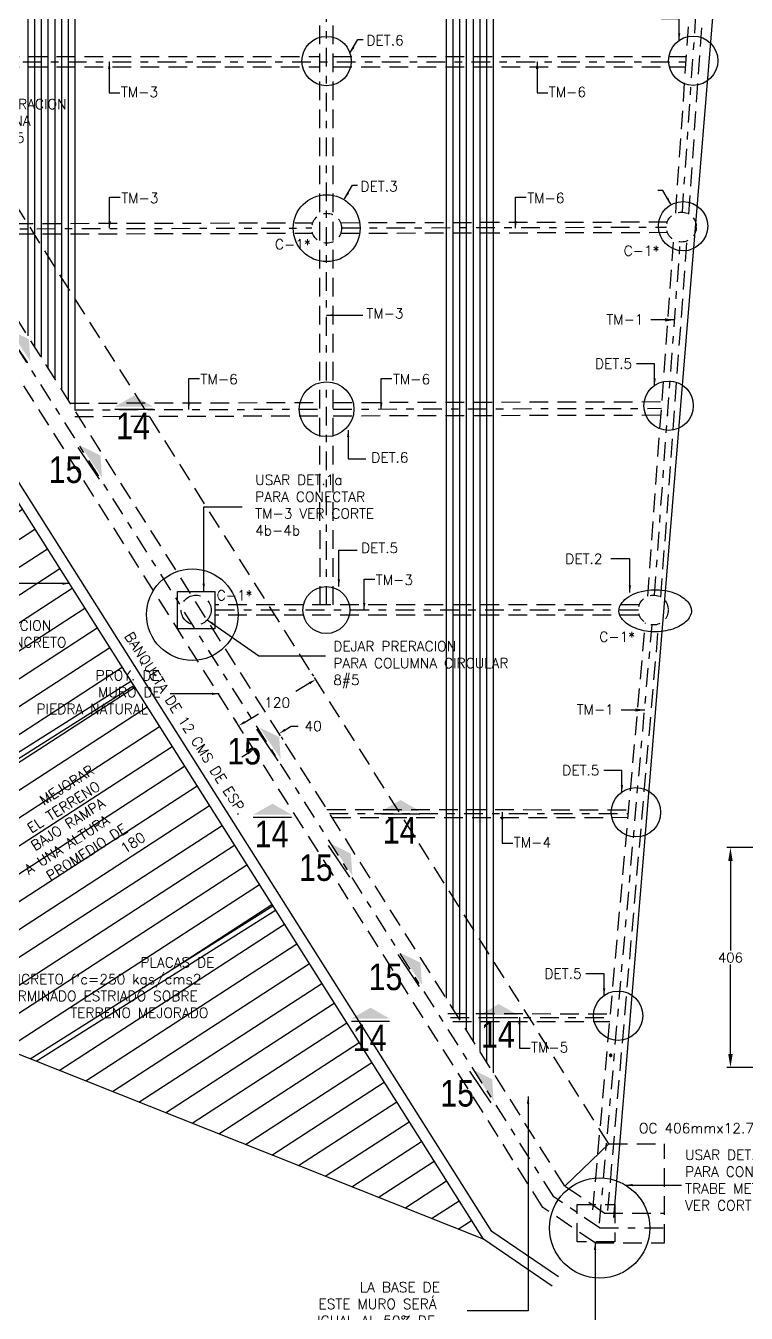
# Model space of a CAD drawing. Header units: millimetres. Extents: x -478 to -58, y -79 to 80.
# Drawn here: x -423.24 to -413.61, y 10.62 to 27.84 of the extents above; entities that cross this region are included whole.
import ezdxf

# ---------------------------------------------------------------- set-up
doc = ezdxf.new("R2010")
doc.units = ezdxf.units.MM
doc.header["$MEASUREMENT"] = 0
for name, pattern in [('DASHDOT2', [0.5, 0.25, -0.125, 0, -0.125]), ('HIDDEN', [0.375, 0.25, -0.125]), ('HIDDEN2', [0.1875, 0.125, -0.0625])]:
    doc.linetypes.add(name, pattern=pattern)
doc.layers.get('Defpoints').update_dxf_attribs({"color": 71})
doc.layers.add('A_Cotas Detalles', color=1, linetype='Continuous', lineweight=0)
for name, color, linetype in [('Castillos', 1, 'Continuous'), ('cimentacion', 2, 'Continuous'), ('COLUMNAS', 7, 'Continuous'), ('L1', 1, 'Continuous'), ('proyecciones', 2, 'HIDDEN2'), ('texto', 5, 'Continuous'), ('trabes', 9, 'DASHDOT2')]:
    doc.layers.add(name, color=color, linetype=linetype)
doc.styles.add('GRAN', font='swissck.ttf', dxfattribs={"height": 0.3})
doc.styles.add('PEQ', font='simplex.shx', dxfattribs={"height": 0.09})
doc.styles.add('ROMANS', font='simplex.shx')
doc.styles.get("Standard").update_dxf_attribs({"font": 'simplex.shx'})
doc.dimstyles.new('STANDARD$0', dxfattribs={"dimtxt": 0.135, "dimasz": 0.095, "dimexe": 0.09, "dimexo": 0.05, "dimgap": 0.09, "dimtad": 0, "dimtih": 1, "dimtoh": 1, "dimdec": 0, "dimlfac": 100, "dimzin": 0, "dimdsep": 46, "dimtxsty": 'ROMANS', "dimcen": 0.09, "dimclrd": 1, "dimclre": 1, "dimclrt": 5, "dimadec": 0, "dimazin": 0, "dimtfac": 1, "dimtdec": 0, "dimtofl": 0, "dimtmove": 0, "dimatfit": 1, "dimfxl": 1, "dimtolj": 1, "dimtzin": 0, "dimarcsym": 0})
doc.dimstyles.new('STANDARD$7', dxfattribs={"dimtxt": 0.6, "dimasz": 0.09, "dimexe": 0.18, "dimexo": 0.0625, "dimgap": 0.09, "dimtad": 0, "dimtih": 1, "dimtoh": 1, "dimzin": 0, "dimdsep": 46, "dimtxsty": 'PEQ', "dimcen": 0.09, "dimclrd": 1, "dimclre": 1, "dimadec": 0, "dimazin": 0, "dimtfac": 1, "dimtdec": 4, "dimtofl": 0, "dimtmove": 0, "dimatfit": 1, "dimfxl": 1, "dimtolj": 1, "dimtzin": 0, "dimarcsym": 0})
pattern_1 = [(32.99999999999996, (43.28438639348008, 3.17321101209086), (-0.1701996984421958, 0.2620845524829451), [])]

# ---------------------------------------------------------------- blocks, each defined once
blk = doc.blocks.new('*D131')
at = {"layer": 'Defpoints', "color": 0}
for p in [(-413.8184810724732, 16.84430399075789), (-412.1103324125281, 16.84430399075789), (-412.1103324125281, 13.90430399075785)]:
    blk.add_point(p, dxfattribs=at)
at = {"layer": 'texto', "color": 1, "lineweight": -2}
for p, q in [((-412.1728324125281, 16.84430399075789), (-413.8684810724732, 16.84430399075789)), ((-413.8184810724732, 16.66430399075789), (-413.8184810724732, 15.46930199075787)), ((-413.8184810724732, 14.08430399075785), (-413.8184810724732, 15.27930599075787)), ((-412.1728324125281, 13.90430399075785), (-413.8684810724732, 13.90430399075785))]:
    blk.add_line(p, q, dxfattribs=at)
at = {"layer": 'texto', "color": 1}
for points in [[(-413.8484810724732, 16.66430399075789), (-413.7884810724732, 16.66430399075789), (-413.8184810724732, 16.84430399075789)], [(-413.8484810724732, 14.08430399075785), (-413.7884810724732, 14.08430399075785), (-413.8184810724732, 13.90430399075785)]]:
    blk.add_solid(points, dxfattribs=at)
at = {"layer": 'texto', "insert": (-413.8184810724732, 15.3743039907578), "char_height": 0.09, "attachment_point": 5, "style": 'PEQ'}
blk.add_mtext('\\A1;{\\H1.4444x;406}', dxfattribs=at)
blk = doc.blocks.new('*D388')
at = {"layer": 'Defpoints', "color": 0}
for p in [(-419.8549393919034, 18.36907724020472), (-419.8549393919033, 18.36907724020458), (-420.1931575585386, 18.15551583976452)]:
    blk.add_point(p, dxfattribs=at)
at = {"layer": 'L1', "color": 1, "lineweight": -2}
for p, q in [((-419.7746125773274, 18.41979807280913), (-419.6942857627516, 18.47051890541366)), ((-419.6942857627516, 18.47051890541366), (-419.5992857627516, 18.47051890541368)), ((-419.8282442168484, 18.32679996937532), (-419.8068880768043, 18.29297815271167)), ((-420.2734843731144, 18.10479500715982), (-420.3538111876902, 18.0540741745553)), ((-420.1664623834836, 18.11323856893512), (-420.1451062434395, 18.07941675227147))]:
    blk.add_line(p, q, dxfattribs=at)
at = {"layer": 'L1', "color": 1}
for points in [[(-419.7830660494282, 18.43318587523845), (-419.7661591052267, 18.40641027037981), (-419.8549393919033, 18.36907724020458)], [(-420.2819378452151, 18.11818280958914), (-420.2650309010136, 18.0914072047305), (-420.1931575585385, 18.15551583976438)]]:
    blk.add_solid(points, dxfattribs=at)
at = {"layer": 'L1', "color": 5, "insert": (-419.4000000484659, 18.47051890541371), "char_height": 0.135, "attachment_point": 5, "style": 'ROMANS'}
blk.add_mtext('\\A1;40', dxfattribs=at)
blk = doc.blocks.new('*D389')
at = {"layer": 'Defpoints', "color": 0}
for p in [(-419.3664331812881, 19.09382583586265), (-419.3664331812882, 19.09382583586267), (-420.3951003012738, 18.47533348505237)]:
    blk.add_point(p, dxfattribs=at)
at = {"layer": 'L1', "color": 1, "lineweight": -2}
for p, q in [((-419.3921975343835, 19.13667671811237), (-419.4128090168599, 19.17095742391214)), ((-419.4478498575626, 19.04487356498146), (-419.6300524555668, 18.93532314680064)), ((-420.3136836249994, 18.52428575593365), (-420.1314810269953, 18.63383617411446)), ((-420.4208646543692, 18.5181843673021), (-420.4414761368455, 18.5524650731019))]:
    blk.add_line(p, q, dxfattribs=at)
at = {"layer": 'L1', "color": 1}
for points in [[(-419.4560085693762, 19.05844301102721), (-419.4396911457491, 19.03130411893571), (-419.3664331812882, 19.09382583586267)], [(-420.3218423368129, 18.5378552019794), (-420.3055249131858, 18.5107163098879), (-420.3951003012738, 18.47533348505243)]]:
    blk.add_solid(points, dxfattribs=at)
at = {"layer": 'L1', "color": 5, "insert": (-419.880766741281, 18.78457966045758), "char_height": 0.135, "attachment_point": 5, "style": 'ROMANS'}
blk.add_mtext('\\A1;120', dxfattribs=at)

msp = doc.modelspace()

# ---------------------------------------------------------------- hatches: boundary and pattern name
at = {"layer": 'L1'}
h = msp.add_hatch(dxfattribs=at)
h.set_pattern_fill('ANSI31', color=256, scale=2.5, angle=348, style=0)
h.set_pattern_definition(pattern_1)
h.paths.add_polyline_path([(-423.6954796570481, 22.01646148548527), (-426.5647648397355, 20.20470616798318), (-424.7053026489605, 17.2598673918971), (-421.8360174662726, 19.07162270939951)])
h.paths.add_polyline_path([(-424.0066904540735, 19.48917642439886), (-422.5313333112164, 19.48917642439886), (-422.5313333112164, 19.91667642439887), (-424.0066904540735, 19.91667642439887)], flags=24)
h = msp.add_hatch(dxfattribs=at)
h.set_pattern_fill('ANSI31', color=256, scale=2.5, angle=348, style=0)
h.set_pattern_definition(pattern_1)
h.paths.add_polyline_path([(-421.7986442211956, 19.01243453023836), (-424.6679294038835, 17.20067921273594), (-424.1645983671747, 16.40355154783311, -0.6237209308459023), (-425.3052515754679, 14.864411562573), (-423.1831029076322, 14.01928388389774), (-419.9391820304201, 16.06759575415262)])
h = msp.add_hatch(dxfattribs=at)
h.set_pattern_fill('ANSI31', color=256, scale=2.5, angle=348, style=0)
h.set_pattern_definition(pattern_1)
h.paths.add_polyline_path([(-419.9018087853431, 16.00840757499147), (-423.1027018007612, 13.9872648261179), (-417.1215693278653, 11.60532963030377)])

# ---------------------------------------------------------------- linework, layer by layer
at = {"layer": 'A_Cotas Detalles', "lineweight": 100}
for p in [(-415.4185131557265, 14.06305076279261), (-415.4184278709736, 14.06850043197176)]:
    msp.add_point(p, dxfattribs=at)
at = {"layer": 'cimentacion'}
msp.add_line((-416.0322956689687, 12.31513889270628), (-415.444522361702, 12.882677733383), dxfattribs=at)
msp.add_lwpolyline([(-421.2145184176269, 20.27304970366364), (-420.7145184176269, 20.27304970366352), (-420.7145184176269, 19.77304970366352), (-421.2145184176269, 19.77304970366364)], close=True, dxfattribs=at)
at = {"layer": 'L1'}
for p, q in [((-411.0566197216659, 64.2863821133086), (-415.3814559943577, 11.89485123120711)), ((-417.5311845707047, 63.99375217088749), (-417.5311845707174, 14.6889361018192)), ((-417.4411845707164, 63.99375217088749), (-417.44118457067, 14.54640269011418)), ((-417.1711845707083, 63.99375217088746), (-417.1711845707372, 14.11880245533166)), ((-417.081184570708, 63.99375217088745), (-417.0811845707213, 13.9762690436766)), ((-423.126253703672, 48.05819230954549), (-423.1262537036784, 23.54987267765378)), ((-423.0362537036647, 48.05819230954548), (-423.0362537036414, 23.40733926596561)), ((-422.7662537036807, 48.05819230954548), (-422.7662537036952, 22.97973903116157)), ((-422.6762537036755, 48.05819230954548), (-422.6762537036821, 22.83720561951113)), ((-417.1215693278653, 11.60532963030377), (-426.0029898157751, 25.67087587763662)), ((-417.0113618327528, 11.71174316293057), (-425.9177439475038, 25.81682125285808)), ((-424.7053026489598, 17.25986739189754), (-421.8360174662726, 19.07162270939954)), ((-424.6679294038828, 17.20067921273639), (-421.7986442211955, 19.01243453023839)), ((-423.1831029076322, 14.01928388389772), (-419.9391820304201, 16.06759575415265)), ((-423.1027018007612, 13.98726482611788), (-419.901808785343, 16.0084075749915)), ((-417.1215693278653, 11.60532963030377), (-425.3052515754679, 14.86441156257301)), ((-416.1170194399646, 11.10220461023644), (-417.0113618327528, 11.71174316293057)), ((-416.2014972224064, 10.97825500647059), (-417.1215693278653, 11.60532963030377))]:
    msp.add_line(p, q, dxfattribs=at)
at = {"layer": 'L1', "color": 3}
for p, q in [((-417.6211845707049, 63.99375217088749), (-417.6211845707338, 14.83146951347495)), ((-417.3511845707157, 63.99375217088748), (-417.3511845706742, 14.40386927849144)), ((-417.2611845707114, 63.99375217088748), (-417.261184570714, 14.26133586692465)), ((-416.9911845707199, 63.99375217088745), (-416.9911845706725, 13.83373563196982)), ((-423.2162537036775, 48.05819230954548), (-423.2162537036915, 23.69240608930442)), ((-422.9462537036656, 48.05819230954549), (-422.946253703645, 23.26480585434158)), ((-422.8562537036753, 48.05819230954548), (-422.8562537036767, 23.12227244276207)), ((-422.5862537036679, 48.05819230954549), (-422.5862537036441, 22.69467220782106))]:
    msp.add_line(p, q, dxfattribs=at)
at = {"layer": 'L1', "linetype": 'HIDDEN'}
for p, q in [((-419.3076824990119, 20.09304970366369), (-419.308876004365, 31.66550683105745)), ((-419.1296825135867, 20.09304970366369), (-419.1308757778723, 31.66431014135361)), ((-414.5509633842163, 25.33096224694905), (-414.1144006303543, 31.67115885717968)), ((-414.3743814938936, 25.3188034637029), (-413.9378187400315, 31.65900007393357)), ((-425.0821865792436, 27.42728009516093), (-419.3080537119951, 27.42728009516093)), ((-419.1300537176817, 27.42728009516093), (-414.4066186029664, 27.42728009516093)), ((-425.0821582888605, 27.28728009516093), (-419.308026549472, 27.28728009516092)), ((-419.1300265551585, 27.28728009516093), (-414.4162584910169, 27.28728009516093)), ((-424.8952201923822, 25.18998308764237), (-419.4047528291526, 25.20366677995734)), ((-419.0329584804853, 25.20459338950349), (-414.6625167227163, 25.21548568269774)), ((-424.8952201923822, 25.04998265284657), (-419.4072218088279, 25.0636601918132)), ((-419.0297916691509, 25.06460084723651), (-414.6621678068868, 25.07548611749219)), ((-414.9248537585874, 20.20838109954946), (-414.5763397905237, 24.97353238116709)), ((-414.5688660840404, 25.07571864998594), (-414.5685384687114, 25.07571946648973)), ((-414.7483252699697, 20.19547014658946), (-414.399811301906, 24.96062142820711)), ((-422.6469869485008, 22.79085572547406), (-419.3079615908178, 22.79917745705057)), ((-419.1299616236263, 22.79962107990124), (-414.7345342718204, 22.81057564378366)), ((-422.586253703644, 22.6130065359217), (-419.3079432330435, 22.6211769499912)), ((-419.1299432676616, 22.62162057283734), (-414.7475552621723, 22.63254263923072)), ((-414.6588026990127, 22.63276383401909), (-414.6520703930595, 22.6327806127006)), ((-415.0370220937479, 20.09304970366368), (-420.7145184176269, 20.09304970366368)), ((-415.0370220937479, 19.95304970366368), (-420.7145184176269, 19.95304970366368)), ((-415.6580442975851, 12.00081294257405), (-414.9538314482051, 19.85231352885532)), ((-415.4569790651905, 11.98877619272856), (-414.7769908816817, 19.83672355766194)), ((-419.2142597143347, 17.35442990458575), (-415.1781282371841, 17.35155488504319)), ((-419.1464781657037, 17.24708395600877), (-415.1872407605039, 17.2499563665687)), ((-417.5968159427314, 14.62536327353287), (-415.4229156283232, 14.62233978092477)), ((-417.5311845707175, 14.51790128401638), (-415.432028151643, 14.52074126245029))]:
    msp.add_line(p, q, dxfattribs=at)
at = {"layer": 'L1', "color": 3}
for centre, radius in [((-419.2198183819913, 27.36686060926926), 0.33), ((-414.3165980845588, 27.37160323553489), 0.33), ((-419.2186718008793, 25.13036022556582), 0.4471359842590665), ((-414.4516171660328, 25.1578017777653), 0.33), ((-414.6447635330816, 22.75646168832613), 0.33), ((-415.0822308263386, 17.31707832858728), 0.33), ((-415.3203415089814, 14.59629710375189), 0.33)]:
    msp.add_circle(centre, radius, dxfattribs=at)
at = {"layer": 'L1'}
for centre, radius in [((-419.2195827442321, 22.70946888842446), 0.3664939300179358), ((-421.0159001227204, 19.96143912002489), 0.6122591907714001), ((-419.2228904040088, 20.02304970366368), 0.3139323368944744), ((-415.5676900372084, 11.75645333521225), 0.6699049705717405)]:
    msp.add_circle(centre, radius, dxfattribs=at)
at = {"layer": 'L1', "color": 3}
msp.add_open_spline([(-414.3393167227198, 20.01309350476865), (-414.3393167227198, 20.05066316811863), (-414.3529607222994, 20.09063764948183), (-414.427640164115, 20.17685747468128), (-414.4899727424092, 20.22008356339567), (-414.6471288787871, 20.28000495176297), (-414.742331703891, 20.29608469157171), (-414.9532536309532, 20.29318082739324), (-415.0682062191701, 20.26310559322581), (-415.2344428477063, 20.17215968161392), (-415.2830790035431, 20.11337102974413), (-415.3145447338123, 20.02559819042905), (-415.3138062506328, 19.9938731072336), (-415.2821312678449, 19.91589740790751), (-415.2482010418134, 19.87298910954144), (-415.1388529658984, 19.79639201569699), (-415.0629643572531, 19.76441078502695), (-414.8940458768911, 19.72924380473149), (-414.8010856933607, 19.72678381589236), (-414.626837934128, 19.75176591090312), (-414.5469000955883, 19.77965837053475), (-414.4235296899412, 19.85219495764089), (-414.3819022160151, 19.89560063891479), (-414.3455072301937, 19.96228210078623), (-414.3393167227198, 19.9880748411674), (-414.3393167227198, 20.01309350476865)], degree=3, knots=[0, 0, 0, 0, 0.5311357210367935, 0.5311357210367935, 1.062271442073587, 1.062271442073587, 1.593407163110381, 1.593407163110381, 2.249755012202839, 2.249755012202839, 2.906102861295298, 2.906102861295298, 3.41000030823118, 3.41000030823118, 3.913897755167063, 3.913897755167063, 4.417795202102945, 4.417795202102945, 4.921692649038827, 4.921692649038827, 5.42559009597471, 5.42559009597471, 5.929487542910592, 5.929487542910592, 6.283185307179586, 6.283185307179586, 6.283185307179586, 6.283185307179586], dxfattribs=at)
at = {"layer": 'proyecciones', "ltscale": 2}
for p, q in [((-415.444522361702, 12.88267773338305), (-423.8025330566717, 26.11929749773651)), ((-416.0322956689687, 12.31513889270628), (-424.2435232055207, 25.31929749773651)), ((-416.3261823226024, 12.03136947236822), (-424.4640182799452, 24.91929749773651)), ((-415.444522361702, 12.882677733383), (-414.6998536765592, 12.882677733383)), ((-414.6998536765593, 11.55645333521225), (-414.6998536765591, 12.882677733383)), ((-415.5060160787281, 11.95645333521225), (-416.0322956689687, 12.31513889270628)), ((-415.6293639956887, 11.55645333521225), (-416.3261823226026, 12.03136947236825)), ((-415.5060160787281, 11.95645333521225), (-414.6998536765592, 11.95645333521225)), ((-415.6293639956887, 11.55645333521225), (-414.6998536765592, 11.55645333521225))]:
    msp.add_line(p, q, dxfattribs=at)
msp.add_lwpolyline([(-415.8668232618278, 12.07231166198551), (-415.3668232618277, 12.07231166198551), (-415.3668232618277, 11.57231166198551), (-415.8668232618278, 11.57231166198551)], close=True, dxfattribs=at)
at = {"layer": 'proyecciones'}
for centre in [(-419.2186718008793, 25.13036022556582), (-414.4749929066975, 25.14595282409289), (-414.8496721537959, 20.02304970366368), (-414.8496721537959, 20.02304970366368)]:
    msp.add_circle(centre, 0.2, dxfattribs=at)
at = {"layer": 'proyecciones', "ltscale": 2}
msp.add_circle((-420.9645184176269, 20.02304970366358), 0.2, dxfattribs=at)
at = {"layer": 'texto'}
for p, q in [((-423.214074726532, 23.32953987586799), (-423.4985671804588, 23.75432042353913)), ((-421.5406753562771, 22.70397558690266), (-422.0519233098387, 22.70397558690266)), ((-422.2555033021599, 21.77227406798701), (-422.5399957560867, 22.19705461565815)), ((-419.8663273610176, 18.00670012395139), (-420.1508198149444, 18.43148067162252)), ((-419.6882679726067, 17.24581377712412), (-420.1995159261684, 17.24581377712412)), ((-417.9743220856665, 17.29447973839505), (-418.4855700392282, 17.29447973839505)), ((-418.9077559366456, 16.44943431607041), (-419.1922483905724, 16.87421486374154)), ((-417.9767785503039, 14.98819207420723), (-418.2612710042308, 15.41297262187837)), ((-418.3761361360877, 14.51732146793731), (-418.8873840896493, 14.51732146793731)), ((-416.6621902491474, 14.56598742920825), (-417.1734382027091, 14.56598742920825)), ((-417.0182071259319, 13.43092626632625), (-417.3026995798587, 13.85570681399739))]:
    msp.add_line(p, q, dxfattribs=at)
for points in [[(-423.1808949398418, 23.3517617007326), (-423.2012162078294, 23.64580997648042), (-423.4653873937686, 23.7765422484037)], [(-421.5406753562771, 22.74390937892291), (-421.796299333058, 22.89065311779295), (-422.0519233098387, 22.74390937892291)], [(-422.2223235154698, 21.79449589285161), (-422.2426447834573, 22.08854416859944), (-422.5068159693965, 22.21927644052272)], [(-419.8331475743275, 18.02892194881599), (-419.853468842315, 18.32297022456382), (-420.1176400282542, 18.4537024964871)], [(-419.6882679726067, 17.28574756914436), (-419.9438919493876, 17.4324913080144), (-420.1995159261684, 17.28574756914436)], [(-417.9743220856665, 17.33441353041529), (-418.2299460624474, 17.48115726928534), (-418.4855700392282, 17.33441353041529)], [(-418.8745761499554, 16.47165614093501), (-418.894897417943, 16.76570441668284), (-419.1590686038822, 16.89643668860612)], [(-417.9435987636138, 15.01041389907184), (-417.9639200316013, 15.30446217481966), (-418.2280912175406, 15.43519444674294)], [(-418.3761361360877, 14.55725525995755), (-418.6317601128686, 14.7039989988276), (-418.8873840896493, 14.55725525995755)], [(-416.6621902491474, 14.60592122122849), (-416.9178142259284, 14.75266496009853), (-417.1734382027091, 14.60592122122849)], [(-416.9850273392418, 13.45314809119085), (-417.0053486072293, 13.74719636693868), (-417.2695197931685, 13.87792863886196)]]:
    msp.add_solid(points, dxfattribs=at)
at = {"layer": 'trabes'}
for p, q in [((-419.2188716039391, 20.09304970366368), (-419.2220111516103, 31.64403737689119)), ((-414.4612541685664, 25.34548038377967), (-414.0275279556816, 31.6444819371029)), ((-425.0821724340521, 27.35728009516093), (-414.4114385469917, 27.35728009516093)), ((-424.8952201923822, 25.11998287024447), (-419.4186450388085, 25.13363193951008)), ((-416.1792389957856, 12.17325418253719), (-424.3550535641648, 25.12132910790519)), ((-419.0187173549999, 25.13462866474519), (-414.6749922855626, 25.14545437290786)), ((-414.8350835063834, 20.22251692244079), (-414.48958155411, 24.94648560531578)), ((-422.5908777227657, 22.70199528805275), (-419.3079524119306, 22.71017720352089)), ((-419.1299524456439, 22.71062082636929), (-414.7410447669964, 22.7215591415072)), ((-415.0496721537959, 20.02304970366368), (-420.7145184176269, 20.02304970366368)), ((-415.5678373531283, 11.82231166198551), (-414.8671200250535, 19.82381222779988)), ((-419.1803681163232, 17.30075562580594), (-415.1826844988441, 17.30075562580594)), ((-417.5628305942387, 14.57154052168753), (-415.4274718899831, 14.57154052168753)), ((-415.5676900372084, 11.75645333521225), (-416.1792389957856, 12.17325418253724)), ((-415.5676900372084, 11.75645333521225), (-414.6998536765592, 11.75645333521225))]:
    msp.add_line(p, q, dxfattribs=at)

# ---------------------------------------------------------------- texts
at = {"color": 6, "style": 'PEQ'}
msp.add_text('BANQUETA DE 12 CMS DE ESP.', height=0.1349999999999999, rotation=302.519127848351, dxfattribs=at).set_placement((-421.9287649753331, 19.67341982984347))
at = {"layer": 'L1', "color": 5, "char_height": 0.135, "style": 'ROMANS'}
for insert, attachment_point in [((-418.4828989408665, 23.96719304150482), 4), ((-418.4425151888592, 22.04641266708813), 4), ((-420.0969671560767, 20.96392241410877), 4), ((-418.5577229923674, 20.82599095535522), 4), ((-422.2941271453889, 20.66085420836745), 6), ((-418.9827677342047, 19.41197522207597), 4), ((-421.2411494758817, 18.90239793598323), 6), ((-419.3665979695122, 15.76437670902153), 4), ((-414.5733804772564, 13.69629499725728), 4), ((-414.3816878272418, 12.33017355206824), 4), ((-415.1363093160609, 11.15436037757593), 4), ((-418.2910212594463, 10.6479132853062), 6)]:
    msp.add_mtext('\\A1;', dxfattribs=dict(at, insert=insert, attachment_point=attachment_point))
at = {"layer": 'texto', "style": 'GRAN'}
for s, p in [('14', (-422.0338880575551, 22.30856664280689)), ('15', (-422.9371282511458, 21.72260086176306)), ('15', (-420.5479523100035, 17.95702691772743)), ('14', (-418.4675347869445, 16.89907079429927)), ('14', (-420.1814806738847, 16.85040483302834)), ('15', (-419.5893808856314, 16.39976110984645)), ('15', (-418.6584034992898, 14.93851886798328)), ('14', (-418.8693488373657, 14.12191252384153)), ('14', (-417.1554029504255, 14.17057848511247)), ('15', (-417.6998320749178, 13.3812530601023))]:
    msp.add_text(s, height=0.3554288246179699, dxfattribs=at).set_placement(p)
at = {"layer": 'texto', "char_height": 0.135, "width": 2.548509136254744, "attachment_point": 1}
for s, insert in [('DET.6', (-418.6856687399738, 27.71174806741761)), ('DET.3', (-418.7656820827649, 25.75861939260272)), ('C-1*', (-419.9108005041609, 24.98308495043348)), ('C-1*', (-415.2466572262265, 24.89653570811104)), ('DET.5', (-415.6305686480912, 23.38614506290704)), ('DET.6', (-418.6224876060087, 22.13164065126574)), ('DET.5', (-418.7591684360807, 20.92113651511562)), ('DET.2', (-416.0278215611826, 20.77433700111899)), ('C-1*', (-420.6894355776141, 20.28721003620747)), ('C-1*', (-415.5723259320084, 19.733329776561)), ('DET.5', (-416.0680359413483, 17.94676170316818)), ('DET.5', (-416.306146623991, 15.22598047833279))]:
    msp.add_mtext(s, dxfattribs=dict(at, insert=insert))
at = {"layer": 'texto', "style": 'PEQ'}
for s, insert, char_height, attachment_point in [('TM-3', (-421.9708640651989, 26.95326236064411), 0.1350000000000843, 4), ('TM-6', (-416.247917269215, 26.95326236064372), 0.1350000000000843, 4), ('DEJAR PREPARACION\\PPARA COLUMNA \\PCIRCULAR 8#5', (-424.5668030407133, 26.54333490907391), 0.1350000000000843, 4), ('TM-3', (-421.9653134662095, 25.53416629996349), 0.1350000000000843, 4), ('TM-6', (-416.5356205899211, 25.53416629996389), 0.1350000000000843, 4), ('TM-3', (-418.6876776882785, 23.99108722752714), 0.1350000000000843, 4), ('TM-1', (-415.4786620548387, 23.9107083129827), 0.1350000000000843, 4), ('TM-6', (-420.9056404070275, 23.11006745539451), 0.1350000000000843, 4), ('TM-6', (-418.3320211415465, 23.11006745539451), 0.1350000000000843, 4), ('USAR DET.1a\\PPARA CONECTAR\\PTM-3 VER CORTE\\P4b-4b', (-420.1746018666986, 21.42621635021334), 0.1350000000000843, 4), ('TM-3', (-418.5609467815725, 20.42562015307102), 0.1350000000000843, 4), ('DEJAR PRERACION\\PPARA COLUMNA CIRCULAR\\P8#5', (-419.130226482093, 19.29066300368236), 0.1350000000000843, 4), ('\\pi-0.945;PROY. DE\\P\\pi-0.91286;MURO DE\\P\\pi-1.7357;PIEDRA NATURAL', (-421.364137255563, 18.92363101949949), 0.1350000000000843, 4), ('TM-1', (-415.8753141679405, 18.69243067627496), 0.1350000000000843, 4), ('TM-4', (-416.7154046443293, 16.91565521693957), 0.1350000000000843, 4), ('TM-5', (-416.4848265460506, 14.17359962322929), 0.1350000000000843, 4), ('OC 406mmx12.7mm', (-413.1566496774755, 13.09146433951997), 0.135, 6), ('USAR DET.1\\PPARA CONECTAR\\PTRABE METALICA\\PVER CORTE 4b-4b', (-414.4255665270728, 12.39701646130223), 0.1350000000000843, 4), ('\\pi-1.2407;LA BASE DE\\P\\pi-1.7936;ESTE MURO SERÁ\\P\\pi-1.8129;IGUAL AL 50% DE\\P\\pi-1.1379;SU ALTURA', (-417.5341779356467, 10.62765810793092), 0.1350000000000843, 4)]:
    msp.add_mtext(s, dxfattribs=dict(at, insert=insert, char_height=char_height, attachment_point=attachment_point))
at = {"layer": 'texto', "char_height": 0.135, "attachment_point": 4, "style": 'PEQ'}
for s, width, insert in [('GUARNICION\\PDE CONCRETO', 1.598225180677105, (-423.9729404540735, 19.70292642439887)), ("\\pi2.4114;PLACAS DE\\P\\pi0.43782;CONCRETO f'c=250 kgs/cms2 \\P\\pi0.56639;TERMINADO ESTRIADO SOBRE \\P\\pi1.4728;TERRENO MEJORADO", 3.542821805526955, (-424.1197459808224, 14.97200821056941))]:
    msp.add_mtext_dynamic_manual_height_columns(s, width=width, gutter_width=0.675, heights=[0], dxfattribs=dict(at, insert=insert))
at = {"layer": 'texto', "insert": (-423.33550049498, 16.60602282717537), "char_height": 0.135, "attachment_point": 4, "rotation": 32.485827482706384, "style": 'PEQ'}
msp.add_mtext_dynamic_manual_height_columns('\\pi0.71108;MEJORAR \\P\\pi0.37037;EL TERRENO\\P\\pi0.2868;BAJO RAMPA\\P\\pi0.042511;A UNA ALTURA\\P\\pi0.2418;PROMEDIO DE\\P\\pi1.2768;180', width=1.598225180677105, gutter_width=0.675, heights=[0], dxfattribs=at)

# ---------------------------------------------------------------- dimensions: what is measured, and where the dimension line sits
at = {"layer": 'L1'}
for p1, p2, distance, picture, middle in [((-420.3951003012738, 18.47533348505237), (-419.3664331812881, 19.09382583586266), 6.770741233574664e-14, '*D389', (-419.880766741281, 18.78457966045758)), ((-420.1931575585386, 18.1555158397645), (-419.8549393919034, 18.36907724020472), -1.5050460877571285e-13, '*D388', (-419.4000000484659, 18.47051890541371))]:
    dim = msp.add_aligned_dim(p1=p1, p2=p2, distance=distance, dimstyle='STANDARD$0', dxfattribs=at)
    dim.commit()
    dim.dimension.update_dxf_attribs({"geometry": picture, "text_midpoint": middle})
at = {"layer": 'texto'}
dim = msp.add_linear_dim(base=(-413.8184810724732, 16.84430399075789), p1=(-412.1103324125281, 13.90430399075785), p2=(-412.1103324125281, 16.84430399075789), angle=90, text='{\\H1.4444x;406}', dimstyle='STANDARD$0', override={"dimtxt": 0.135, "dimasz": 0.18, "dimexe": 0.05, "dimexo": 0.0625, "dimgap": 0.03, "dimtxsty": 'PEQ', "dimclrt": 256}, dxfattribs=at)
dim.commit()
dim.dimension.update_dxf_attribs({"geometry": '*D131', "text_midpoint": (-413.8184810724732, 15.3743039907578)})

# ---------------------------------------------------------------- leaders
at = {"layer": 'Castillos'}
for points in [[(-418.9068637369294, 27.47154771513342), (-418.801005382306, 27.65489976374696), (-418.7322071712007, 27.65489976374696)], [(-418.979454438428, 25.52245120826667), (-418.8735960838045, 25.70580325688022), (-418.8047978726993, 25.70580325688022)], [(-414.6164348068549, 25.45183728568956), (-414.7222931614784, 25.63518933430311), (-414.7910913725836, 25.63518933430311)]]:
    msp.add_leader(points, dimstyle='STANDARD$0', override={"dimgap": 0.09, "dimtad": 0}, dxfattribs=at)
at = {"layer": 'COLUMNAS'}
for points, dimstyle, override in [([(-422.1267674397291, 27.35728009516133), (-422.1267674397291, 26.94204909644318), (-421.9843255063589, 26.94204909644318)], 'STANDARD$0', {"dimgap": 0.09, "dimtad": 0}), ([(-416.4038206437452, 27.35728009516093), (-416.4038206437452, 26.94204909644278), (-416.261378710375, 26.94204909644278)], 'STANDARD$0', {"dimgap": 0.09, "dimtad": 0}), ([(-422.1212168407397, 25.13014856544628), (-422.1212168407397, 25.54537956416442), (-421.9787749073695, 25.54537956416442)], 'STANDARD$0', {"dimgap": 0.09, "dimtad": 0}), ([(-416.6915239644512, 25.13014856544668), (-416.6915239644512, 25.54537956416482), (-416.549082031081, 25.54537956416482)], 'STANDARD$0', {"dimgap": 0.09, "dimtad": 0}), ([(-414.5658367284414, 23.90386615532861), (-414.8819552530469, 23.90386615532861)], 'STANDARD$7', {"dimtxt": 0.135, "dimasz": 0.13, "dimexe": 0.09, "dimexo": 0.05, "dimdec": 0, "dimlfac": 100, "dimtxsty": 'ROMANS', "dimclrt": 5, "dimtdec": 0}), ([(-421.0615437815577, 22.7060497208773), (-421.0615437815577, 23.12128071959544), (-420.9191018481875, 23.12128071959544)], 'STANDARD$0', {"dimgap": 0.09, "dimtad": 0}), ([(-418.4879245160767, 22.7060497208773), (-418.4879245160767, 23.12128071959544), (-418.3454825827065, 23.12128071959544)], 'STANDARD$0', {"dimgap": 0.09, "dimtad": 0}), ([(-422.6598442198406, 20.37632090693171), (-423.3506228178869, 20.37632090693171), (-423.3506228178869, 19.86697001000124)], 'STANDARD$7', {"dimtxt": 0.135, "dimasz": 0.095, "dimexe": 0.09, "dimexo": 0.05, "dimdec": 0, "dimlfac": 100, "dimtxsty": 'ROMANS', "dimclrt": 5, "dimtdec": 0}), ([(-418.7168501561026, 20.02160241855381), (-418.7168501561026, 20.43683341727196), (-418.5744082227324, 20.43683341727196)], 'STANDARD$0', {"dimgap": 0.09, "dimtad": 0}), ([(-414.9624888415432, 18.68558851862088), (-415.2786073661487, 18.68558851862088)], 'STANDARD$7', {"dimtxt": 0.135, "dimasz": 0.13, "dimexe": 0.09, "dimexo": 0.05, "dimdec": 0, "dimlfac": 100, "dimtxsty": 'ROMANS', "dimclrt": 5, "dimtdec": 0}), ([(-416.8713080188595, 17.31967295145678), (-416.8713080188595, 16.90444195273863), (-416.7288660854892, 16.90444195273863)], 'STANDARD$0', {"dimgap": 0.09, "dimtad": 0}), ([(-416.6407299205808, 14.5776173577465), (-416.6407299205808, 14.16238635902835), (-416.4982879872106, 14.16238635902835)], 'STANDARD$0', {"dimgap": 0.09, "dimtad": 0})]:
    msp.add_leader(points, dimstyle=dimstyle, override=override, dxfattribs=at)
at = {"layer": 'L1'}
for points in [[(-414.5045754353442, 27.64283102834329), (-414.5045754353442, 27.9315971778884), (-414.7467353879908, 27.9315971778884)], [(-419.2199245924833, 23.96719304150482), (-418.7341625473862, 23.96719304150482)], [(-414.8327408838669, 23.02768948113454), (-414.8327408838669, 23.31645563067964), (-415.0749008365136, 23.31645563067964)], [(-418.9313582705016, 22.43046432785275), (-418.9313582705016, 22.04641266708813), (-418.6937787953789, 22.04641266708813)], [(-420.8624287212049, 20.2794073285761), (-420.8624287212049, 21.40363306221866), (-420.3482307625964, 21.40363306221866)], [(-419.0559421240087, 20.33850232072894), (-419.0559421240087, 20.82599095535522), (-418.8089865988871, 20.82599095535522)], [(-415.1629755830364, 20.25872047090679), (-415.1629755830364, 20.70880308366959), (-415.4177761910194, 20.70880308366959)], [(-420.8152543083886, 19.88993236559946), (-420.1267424813448, 19.41197522207597), (-419.2340313407245, 19.41197522207597)], [(-420.6584689953241, 18.90239793598323), (-421.3124130824015, 18.90239793598323)], [(-415.2702081771239, 17.58830612139568), (-415.2702081771239, 17.87707227094079), (-415.5123681297706, 17.87707227094079)], [(-415.5083188597667, 14.8675248965603), (-415.5083188597667, 15.1562910461054), (-415.7504788124133, 15.1562910461054)], [(-415.2218319993266, 12.33017355206824), (-414.4716878272417, 12.33017355206824)], [(-415.6293639956887, 11.55645333521225), (-415.6293639956887, 9.517554509619004), (-416.1831316432695, 9.517554509619004)]]:
    msp.add_leader(points, dimstyle='STANDARD$0', dxfattribs=at)
msp.add_leader([(-416.5249755831165, 13.51650216074614), (-416.5249755831165, 10.6479132853062), (-417.3400434201561, 10.6479132853062)], dimstyle='STANDARD$7', override={"dimtxt": 0.135, "dimasz": 0.095, "dimexe": 0.09, "dimexo": 0.05, "dimdec": 0, "dimlfac": 100, "dimtxsty": 'ROMANS', "dimclrt": 5, "dimtdec": 0}, dxfattribs=at)

doc.saveas('drawing.dxf')
